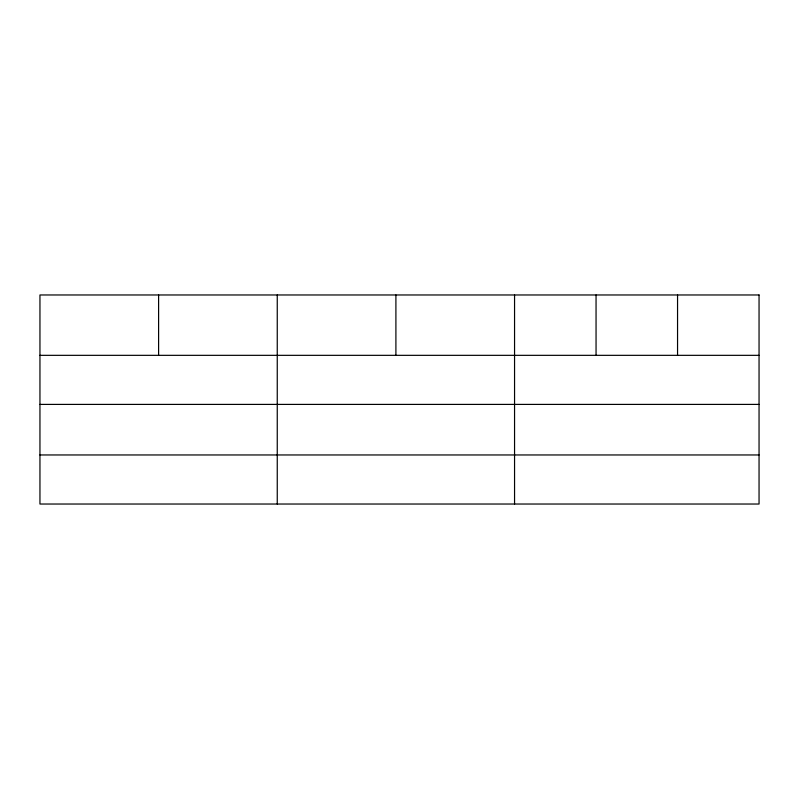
<?xml version="1.0" encoding="UTF-8"?>
<svg xmlns="http://www.w3.org/2000/svg" width="799" height="799" viewBox="0 0 799 799"><rect width="100%" height="100%" fill="white"/><g stroke="black" fill="none" stroke-linecap="round" stroke-linejoin="round"><path stroke-width="1.2" d="M39.95 355.335L759.05 355.335M39.95 404.404L759.05 404.404M39.95 454.961L759.05 454.961M677.552 294.971L677.552 355.335M596.054 294.971L596.054 355.335M514.556 294.971L514.556 504.029M395.904 294.971L395.904 355.335M277.253 294.971L277.253 504.029M158.602 294.971L158.602 355.335M759.05 294.971L39.95 294.971L39.95 504.029L759.05 504.029L759.05 294.971"/></g></svg>
